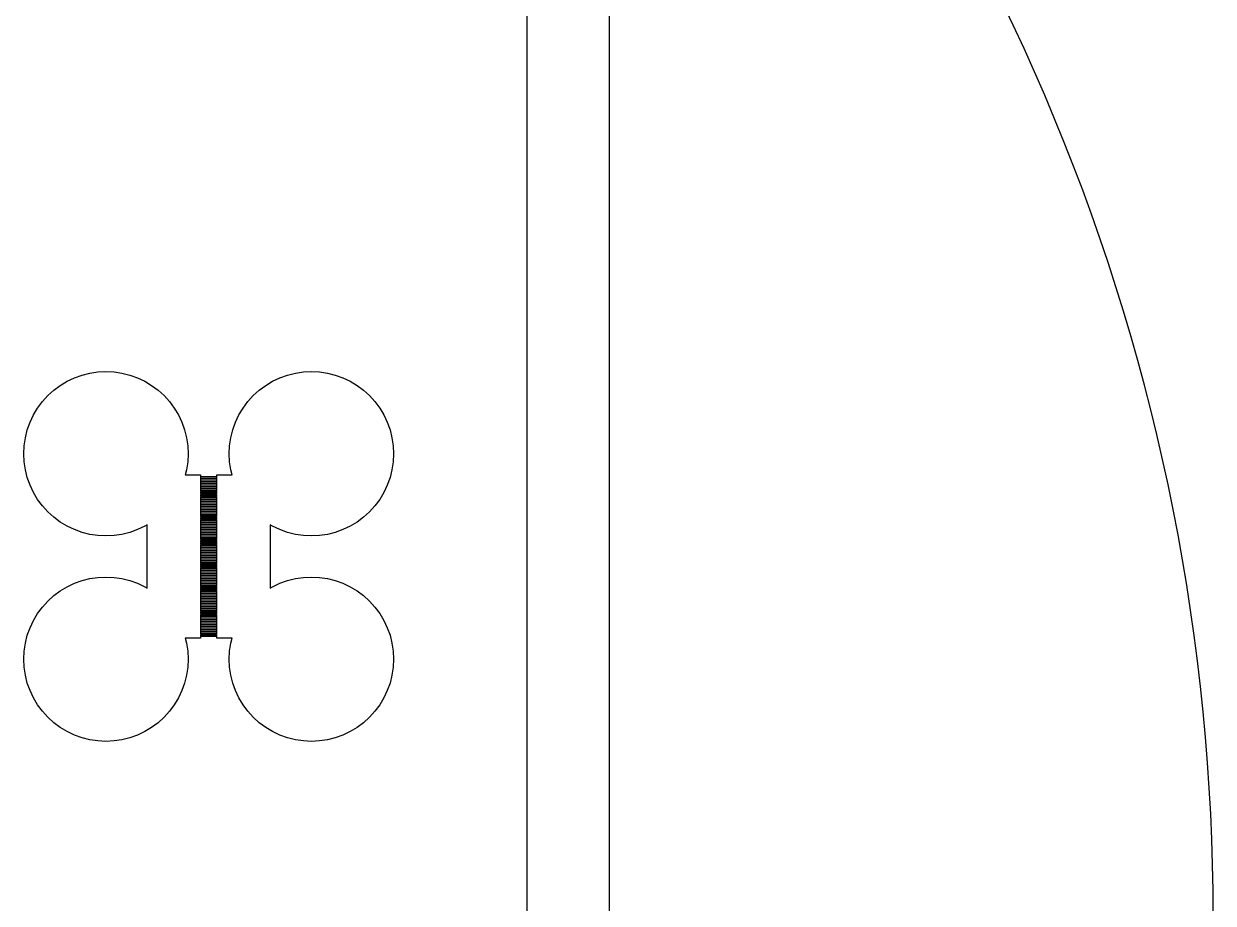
# Model space of a CAD drawing. Extents: x -18 to 83, y -18 to 83.
# Drawn here: x 54 to 82.95, y 32.56 to 53.96 of the extents above; entities that cross this region are included whole.
import ezdxf

# ---------------------------------------------------------------- set-up
doc = ezdxf.new("R2010")
doc.units = 0

msp = doc.modelspace()

# ---------------------------------------------------------------- linework, layer by layer
for p, q in [((68.25, 67.25), (68.25, -2.75)), ((66.25, -1.75), (66.25, 66.25)), ((78.0822, 53.927), (77.8128, 54.4878)), ((78.3448, 53.363), (78.0822, 53.927)), ((78.6004, 52.7957), (78.3448, 53.363)), ((78.8491, 52.2254), (78.6004, 52.7957)), ((79.0907, 51.652), (78.8491, 52.2254)), ((79.3253, 51.0758), (79.0907, 51.652)), ((79.5527, 50.4967), (79.3253, 51.0758)), ((79.7731, 49.9148), (79.5527, 50.4967)), ((79.9863, 49.3303), (79.7731, 49.9148)), ((80.1923, 48.7432), (79.9863, 49.3303)), ((80.3911, 48.1537), (80.1923, 48.7432)), ((80.5826, 47.5617), (80.3911, 48.1537)), ((80.7669, 46.9674), (80.5826, 47.5617)), ((80.9438, 46.3709), (80.7669, 46.9674)), ((81.1134, 45.7723), (80.9438, 46.3709)), ((81.2757, 45.1717), (81.1134, 45.7723)), ((55.4194, 45.4139), (55.6098, 45.4616)), ((55.6098, 45.4616), (55.804, 45.4904)), ((55.804, 45.4904), (56, 45.5)), ((56, 45.5), (56.196, 45.4904)), ((56.196, 45.4904), (56.3902, 45.4616)), ((56.3902, 45.4616), (56.5806, 45.4139)), ((60.4194, 45.4139), (60.6098, 45.4616)), ((60.6098, 45.4616), (60.804, 45.4904)), ((60.804, 45.4904), (61, 45.5)), ((61, 45.5), (61.196, 45.4904)), ((61.196, 45.4904), (61.3902, 45.4616)), ((61.3902, 45.4616), (61.5806, 45.4139)), ((54.7312, 45.046), (54.8889, 45.1629)), ((54.8889, 45.1629), (55.0572, 45.2638)), ((55.0572, 45.2638), (55.2346, 45.3477)), ((55.2346, 45.3477), (55.4194, 45.4139)), ((56.5806, 45.4139), (56.7654, 45.3477)), ((56.7654, 45.3477), (56.9428, 45.2638)), ((56.9428, 45.2638), (57.1111, 45.1629)), ((57.1111, 45.1629), (57.2688, 45.046)), ((59.7312, 45.046), (59.8889, 45.1629)), ((59.8889, 45.1629), (60.0572, 45.2638)), ((60.0572, 45.2638), (60.2346, 45.3477)), ((60.2346, 45.3477), (60.4194, 45.4139)), ((61.5806, 45.4139), (61.7654, 45.3477)), ((61.7654, 45.3477), (61.9428, 45.2638)), ((61.9428, 45.2638), (62.1111, 45.1629)), ((62.1111, 45.1629), (62.2688, 45.046)), ((81.4306, 44.5691), (81.2757, 45.1717)), ((54.454, 44.7688), (54.5858, 44.9142)), ((54.5858, 44.9142), (54.7312, 45.046)), ((57.2688, 45.046), (57.4142, 44.9142)), ((57.4142, 44.9142), (57.546, 44.7688)), ((59.454, 44.7688), (59.5858, 44.9142)), ((59.5858, 44.9142), (59.7312, 45.046)), ((62.2688, 45.046), (62.4142, 44.9142)), ((62.4142, 44.9142), (62.546, 44.7688)), ((54.2362, 44.4428), (54.3371, 44.6111)), ((54.3371, 44.6111), (54.454, 44.7688)), ((57.546, 44.7688), (57.6629, 44.6111)), ((57.6629, 44.6111), (57.7639, 44.4428)), ((59.2361, 44.4428), (59.3371, 44.6111)), ((59.3371, 44.6111), (59.454, 44.7688)), ((62.546, 44.7688), (62.6629, 44.6111)), ((62.6629, 44.6111), (62.7638, 44.4428)), ((54.1523, 44.2654), (54.2362, 44.4428)), ((57.7639, 44.4428), (57.8478, 44.2654)), ((59.1522, 44.2654), (59.2361, 44.4428)), ((62.7638, 44.4428), (62.8477, 44.2654)), ((81.578, 43.9646), (81.4306, 44.5691)), ((54.0384, 43.8902), (54.0861, 44.0806)), ((54.0861, 44.0806), (54.1523, 44.2654)), ((57.8478, 44.2654), (57.9139, 44.0806)), ((57.9139, 44.0806), (57.9616, 43.8902)), ((59.0384, 43.8902), (59.0861, 44.0806)), ((59.0861, 44.0806), (59.1522, 44.2654)), ((62.8477, 44.2654), (62.9139, 44.0806)), ((62.9139, 44.0806), (62.9616, 43.8902)), ((54.0096, 43.696), (54.0384, 43.8902)), ((57.9616, 43.8902), (57.9904, 43.696)), ((59.0096, 43.696), (59.0384, 43.8902)), ((62.9616, 43.8902), (62.9904, 43.696)), ((81.7181, 43.3584), (81.578, 43.9646)), ((54, 43.5), (54.0096, 43.696)), ((54.0096, 43.304), (54, 43.5)), ((57.9904, 43.696), (58, 43.5)), ((58, 43.5), (57.9904, 43.304)), ((59, 43.5), (59.0096, 43.696)), ((59.0096, 43.304), (59, 43.5)), ((62.9904, 43.696), (63, 43.5)), ((63, 43.5), (62.9904, 43.304)), ((54.0384, 43.1098), (54.0096, 43.304)), ((57.9904, 43.304), (57.9616, 43.1098)), ((59.0384, 43.1098), (59.0096, 43.304)), ((62.9904, 43.304), (62.9616, 43.1098)), ((81.8507, 42.7505), (81.7181, 43.3584)), ((54.0861, 42.9194), (54.0384, 43.1098)), ((54.1523, 42.7346), (54.0861, 42.9194)), ((57.9616, 43.1098), (57.9303, 42.985)), ((57.9303, 42.985), (58.3, 42.985)), ((58.3, 42.985), (58.3, 42.945)), ((58.3, 42.945), (58.7, 42.945)), ((58.7, 42.935), (58.3, 42.935)), ((58.3, 42.935), (58.3, 42.905)), ((58.3, 42.905), (58.7, 42.905)), ((58.7, 42.895), (58.3, 42.895)), ((58.3, 42.895), (58.3, 42.865)), ((58.3, 42.865), (58.7, 42.865)), ((58.7, 42.855), (58.3, 42.855)), ((58.3, 42.855), (58.3, 42.825)), ((58.7, 42.945), (58.7, 42.985)), ((58.7, 42.985), (59.0697, 42.985)), ((58.7, 42.905), (58.7, 42.935)), ((58.7, 42.865), (58.7, 42.895)), ((58.7, 42.825), (58.7, 42.855)), ((59.0697, 42.985), (59.0384, 43.1098)), ((62.9139, 42.9194), (62.8477, 42.7346)), ((62.9616, 43.1098), (62.9139, 42.9194)), ((54.2362, 42.5572), (54.1523, 42.7346)), ((54.3371, 42.3889), (54.2362, 42.5572)), ((58.3, 42.825), (58.7, 42.825)), ((58.7, 42.815), (58.3, 42.815)), ((58.3, 42.815), (58.3, 42.785)), ((58.3, 42.785), (58.7, 42.785)), ((58.7, 42.775), (58.3, 42.775)), ((58.3, 42.775), (58.3, 42.745)), ((58.3, 42.745), (58.7, 42.745)), ((58.7, 42.735), (58.3, 42.735)), ((58.3, 42.735), (58.3, 42.705)), ((58.3, 42.705), (58.7, 42.705)), ((58.7, 42.695), (58.3, 42.695)), ((58.3, 42.695), (58.3, 42.665)), ((58.3, 42.665), (58.7, 42.665)), ((58.7, 42.655), (58.3, 42.655)), ((58.3, 42.655), (58.3, 42.625)), ((58.3, 42.625), (58.7, 42.625)), ((58.7, 42.615), (58.3, 42.615)), ((58.3, 42.615), (58.3, 42.585)), ((58.3, 42.585), (58.7, 42.585)), ((58.7, 42.575), (58.3, 42.575)), ((58.3, 42.575), (58.3, 42.545)), ((58.7, 42.785), (58.7, 42.815)), ((58.7, 42.745), (58.7, 42.775)), ((58.7, 42.705), (58.7, 42.735)), ((58.7, 42.665), (58.7, 42.695)), ((58.7, 42.625), (58.7, 42.655)), ((58.7, 42.585), (58.7, 42.615)), ((58.7, 42.545), (58.7, 42.575)), ((62.7638, 42.5572), (62.6629, 42.3889)), ((62.8477, 42.7346), (62.7638, 42.5572)), ((81.9758, 42.1411), (81.8507, 42.7505)), ((54.454, 42.2312), (54.3371, 42.3889)), ((58.3, 42.545), (58.7, 42.545)), ((58.7, 42.535), (58.3, 42.535)), ((58.3, 42.535), (58.3, 42.505)), ((58.3, 42.505), (58.7, 42.505)), ((58.7, 42.495), (58.3, 42.495)), ((58.3, 42.495), (58.3, 42.465)), ((58.3, 42.465), (58.7, 42.465)), ((58.7, 42.455), (58.3, 42.455)), ((58.3, 42.455), (58.3, 42.425)), ((58.3, 42.425), (58.7, 42.425)), ((58.7, 42.415), (58.3, 42.415)), ((58.3, 42.415), (58.3, 42.385)), ((58.3, 42.385), (58.7, 42.385)), ((58.7, 42.375), (58.3, 42.375)), ((58.3, 42.375), (58.3, 42.345)), ((58.3, 42.345), (58.7, 42.345)), ((58.7, 42.335), (58.3, 42.335)), ((58.3, 42.335), (58.3, 42.305)), ((58.3, 42.305), (58.7, 42.305)), ((58.7, 42.295), (58.3, 42.295)), ((58.3, 42.295), (58.3, 42.265)), ((58.7, 42.505), (58.7, 42.535)), ((58.7, 42.465), (58.7, 42.495)), ((58.7, 42.425), (58.7, 42.455)), ((58.7, 42.385), (58.7, 42.415)), ((58.7, 42.345), (58.7, 42.375)), ((58.7, 42.305), (58.7, 42.335)), ((58.7, 42.265), (58.7, 42.295)), ((62.6629, 42.3889), (62.546, 42.2312)), ((54.5858, 42.0858), (54.454, 42.2312)), ((54.7312, 41.954), (54.5858, 42.0858)), ((58.3, 42.265), (58.7, 42.265)), ((58.7, 42.255), (58.3, 42.255)), ((58.3, 42.255), (58.3, 42.225)), ((58.3, 42.225), (58.7, 42.225)), ((58.7, 42.215), (58.3, 42.215)), ((58.3, 42.215), (58.3, 42.185)), ((58.3, 42.185), (58.7, 42.185)), ((58.7, 42.175), (58.3, 42.175)), ((58.3, 42.175), (58.3, 42.145)), ((58.3, 42.145), (58.7, 42.145)), ((58.7, 42.135), (58.3, 42.135)), ((58.3, 42.135), (58.3, 42.105)), ((58.3, 42.105), (58.7, 42.105)), ((58.7, 42.095), (58.3, 42.095)), ((58.3, 42.095), (58.3, 42.065)), ((58.3, 42.065), (58.7, 42.065)), ((58.7, 42.055), (58.3, 42.055)), ((58.3, 42.055), (58.3, 42.025)), ((58.3, 42.025), (58.7, 42.025)), ((58.7, 42.015), (58.3, 42.015)), ((58.3, 42.015), (58.3, 41.985)), ((58.3, 41.985), (58.7, 41.985)), ((58.7, 42.225), (58.7, 42.255)), ((58.7, 42.185), (58.7, 42.215)), ((58.7, 42.145), (58.7, 42.175)), ((58.7, 42.105), (58.7, 42.135)), ((58.7, 42.065), (58.7, 42.095)), ((58.7, 42.025), (58.7, 42.055)), ((58.7, 41.985), (58.7, 42.015)), ((62.4142, 42.0858), (62.2688, 41.954)), ((62.546, 42.2312), (62.4142, 42.0858)), ((82.0934, 41.5301), (81.9758, 42.1411)), ((54.8889, 41.8371), (54.7312, 41.954)), ((55.0572, 41.7361), (54.8889, 41.8371)), ((55.2346, 41.6522), (55.0572, 41.7361)), ((56.9428, 41.7361), (56.7654, 41.6522)), ((57, 41.7704), (56.9428, 41.7361)), ((57, 40.2296), (57, 41.7704)), ((58.7, 41.975), (58.3, 41.975)), ((58.3, 41.975), (58.3, 41.945)), ((58.3, 41.945), (58.7, 41.945)), ((58.7, 41.935), (58.3, 41.935)), ((58.3, 41.935), (58.3, 41.905)), ((58.3, 41.905), (58.7, 41.905)), ((58.7, 41.895), (58.3, 41.895)), ((58.3, 41.895), (58.3, 41.865)), ((58.3, 41.865), (58.7, 41.865)), ((58.7, 41.855), (58.3, 41.855)), ((58.3, 41.855), (58.3, 41.825)), ((58.3, 41.825), (58.7, 41.825)), ((58.7, 41.815), (58.3, 41.815)), ((58.3, 41.815), (58.3, 41.785)), ((58.3, 41.785), (58.7, 41.785)), ((58.7, 41.775), (58.3, 41.775)), ((58.3, 41.775), (58.3, 41.745)), ((58.3, 41.745), (58.7, 41.745)), ((58.7, 41.735), (58.3, 41.735)), ((58.3, 41.735), (58.3, 41.705)), ((58.3, 41.705), (58.7, 41.705)), ((58.7, 41.695), (58.3, 41.695)), ((58.3, 41.695), (58.3, 41.665)), ((58.7, 41.945), (58.7, 41.975)), ((58.7, 41.905), (58.7, 41.935)), ((58.7, 41.865), (58.7, 41.895)), ((58.7, 41.825), (58.7, 41.855)), ((58.7, 41.785), (58.7, 41.815)), ((58.7, 41.745), (58.7, 41.775)), ((58.7, 41.705), (58.7, 41.735)), ((58.7, 41.665), (58.7, 41.695)), ((60.0572, 41.7361), (60, 41.7704)), ((60, 41.7704), (60, 40.2296)), ((60.2346, 41.6522), (60.0572, 41.7361)), ((61.9428, 41.7361), (61.7654, 41.6522)), ((62.1111, 41.8371), (61.9428, 41.7361)), ((62.2688, 41.954), (62.1111, 41.8371)), ((55.4194, 41.5861), (55.2346, 41.6522)), ((55.6098, 41.5384), (55.4194, 41.5861)), ((55.804, 41.5096), (55.6098, 41.5384)), ((56, 41.5), (55.804, 41.5096)), ((56.196, 41.5096), (56, 41.5)), ((56.3902, 41.5384), (56.196, 41.5096)), ((56.5806, 41.5861), (56.3902, 41.5384)), ((56.7654, 41.6522), (56.5806, 41.5861)), ((58.3, 41.665), (58.7, 41.665)), ((58.7, 41.655), (58.3, 41.655)), ((58.3, 41.655), (58.3, 41.625)), ((58.3, 41.625), (58.7, 41.625)), ((58.7, 41.615), (58.3, 41.615)), ((58.3, 41.615), (58.3, 41.585)), ((58.3, 41.585), (58.7, 41.585)), ((58.7, 41.575), (58.3, 41.575)), ((58.3, 41.575), (58.3, 41.545)), ((58.3, 41.545), (58.7, 41.545)), ((58.7, 41.535), (58.3, 41.535)), ((58.3, 41.535), (58.3, 41.505)), ((58.3, 41.505), (58.7, 41.505)), ((58.7, 41.495), (58.3, 41.495)), ((58.3, 41.495), (58.3, 41.465)), ((58.3, 41.465), (58.7, 41.465)), ((58.7, 41.455), (58.3, 41.455)), ((58.3, 41.455), (58.3, 41.425)), ((58.3, 41.425), (58.7, 41.425)), ((58.7, 41.415), (58.3, 41.415)), ((58.3, 41.415), (58.3, 41.385)), ((58.7, 41.625), (58.7, 41.655)), ((58.7, 41.585), (58.7, 41.615)), ((58.7, 41.545), (58.7, 41.575)), ((58.7, 41.505), (58.7, 41.535)), ((58.7, 41.465), (58.7, 41.495)), ((58.7, 41.425), (58.7, 41.455)), ((58.7, 41.385), (58.7, 41.415)), ((60.4194, 41.5861), (60.2346, 41.6522)), ((60.6098, 41.5384), (60.4194, 41.5861)), ((60.804, 41.5096), (60.6098, 41.5384)), ((61, 41.5), (60.804, 41.5096)), ((61.196, 41.5096), (61, 41.5)), ((61.3902, 41.5384), (61.196, 41.5096)), ((61.5806, 41.5861), (61.3902, 41.5384)), ((61.7654, 41.6522), (61.5806, 41.5861)), ((82.2036, 40.9178), (82.0934, 41.5301)), ((58.3, 41.385), (58.7, 41.385)), ((58.7, 41.375), (58.3, 41.375)), ((58.3, 41.375), (58.3, 41.345)), ((58.3, 41.345), (58.7, 41.345)), ((58.7, 41.335), (58.3, 41.335)), ((58.3, 41.335), (58.3, 41.305)), ((58.3, 41.305), (58.7, 41.305)), ((58.7, 41.295), (58.3, 41.295)), ((58.3, 41.295), (58.3, 41.265)), ((58.3, 41.265), (58.7, 41.265)), ((58.7, 41.255), (58.3, 41.255)), ((58.3, 41.255), (58.3, 41.225)), ((58.3, 41.225), (58.7, 41.225)), ((58.7, 41.215), (58.3, 41.215)), ((58.3, 41.215), (58.3, 41.185)), ((58.3, 41.185), (58.7, 41.185)), ((58.7, 41.175), (58.3, 41.175)), ((58.3, 41.175), (58.3, 41.145)), ((58.3, 41.145), (58.7, 41.145)), ((58.7, 41.135), (58.3, 41.135)), ((58.3, 41.135), (58.3, 41.105)), ((58.7, 41.345), (58.7, 41.375)), ((58.7, 41.305), (58.7, 41.335)), ((58.7, 41.265), (58.7, 41.295)), ((58.7, 41.225), (58.7, 41.255)), ((58.7, 41.185), (58.7, 41.215)), ((58.7, 41.145), (58.7, 41.175)), ((58.7, 41.105), (58.7, 41.135)), ((58.3, 41.105), (58.7, 41.105)), ((58.7, 41.095), (58.3, 41.095)), ((58.3, 41.095), (58.3, 41.065)), ((58.3, 41.065), (58.7, 41.065)), ((58.7, 41.055), (58.3, 41.055)), ((58.3, 41.055), (58.3, 41.025)), ((58.3, 41.025), (58.7, 41.025)), ((58.7, 41.015), (58.3, 41.015)), ((58.3, 41.015), (58.3, 40.985)), ((58.3, 40.985), (58.7, 40.985)), ((58.7, 40.975), (58.3, 40.975)), ((58.3, 40.975), (58.3, 40.945)), ((58.3, 40.945), (58.7, 40.945)), ((58.7, 40.935), (58.3, 40.935)), ((58.3, 40.935), (58.3, 40.905)), ((58.3, 40.905), (58.7, 40.905)), ((58.7, 40.895), (58.3, 40.895)), ((58.3, 40.895), (58.3, 40.865)), ((58.3, 40.865), (58.7, 40.865)), ((58.7, 40.855), (58.3, 40.855)), ((58.3, 40.855), (58.3, 40.825)), ((58.3, 40.825), (58.7, 40.825)), ((58.7, 41.065), (58.7, 41.095)), ((58.7, 41.025), (58.7, 41.055)), ((58.7, 40.985), (58.7, 41.015)), ((58.7, 40.945), (58.7, 40.975)), ((58.7, 40.905), (58.7, 40.935)), ((58.7, 40.865), (58.7, 40.895)), ((58.7, 40.825), (58.7, 40.855)), ((82.3062, 40.3041), (82.2036, 40.9178)), ((58.7, 40.815), (58.3, 40.815)), ((58.3, 40.815), (58.3, 40.785)), ((58.3, 40.785), (58.7, 40.785)), ((58.7, 40.775), (58.3, 40.775)), ((58.3, 40.775), (58.3, 40.745)), ((58.3, 40.745), (58.7, 40.745)), ((58.7, 40.735), (58.3, 40.735)), ((58.3, 40.735), (58.3, 40.705)), ((58.3, 40.705), (58.7, 40.705)), ((58.7, 40.695), (58.3, 40.695)), ((58.3, 40.695), (58.3, 40.665)), ((58.3, 40.665), (58.7, 40.665)), ((58.7, 40.655), (58.3, 40.655)), ((58.3, 40.655), (58.3, 40.625)), ((58.3, 40.625), (58.7, 40.625)), ((58.7, 40.615), (58.3, 40.615)), ((58.3, 40.615), (58.3, 40.585)), ((58.3, 40.585), (58.7, 40.585)), ((58.7, 40.575), (58.3, 40.575)), ((58.3, 40.575), (58.3, 40.545)), ((58.3, 40.545), (58.7, 40.545)), ((58.7, 40.535), (58.3, 40.535)), ((58.3, 40.535), (58.3, 40.505)), ((58.7, 40.785), (58.7, 40.815)), ((58.7, 40.745), (58.7, 40.775)), ((58.7, 40.705), (58.7, 40.735)), ((58.7, 40.665), (58.7, 40.695)), ((58.7, 40.625), (58.7, 40.655)), ((58.7, 40.585), (58.7, 40.615)), ((58.7, 40.545), (58.7, 40.575)), ((58.7, 40.505), (58.7, 40.535)), ((54.8889, 40.1629), (55.0572, 40.2639)), ((55.0572, 40.2639), (55.2346, 40.3478)), ((55.2346, 40.3478), (55.4194, 40.4139)), ((55.4194, 40.4139), (55.6098, 40.4616)), ((55.6098, 40.4616), (55.804, 40.4904)), ((55.804, 40.4904), (56, 40.5)), ((56, 40.5), (56.196, 40.4904)), ((56.196, 40.4904), (56.3902, 40.4616)), ((56.3902, 40.4616), (56.5806, 40.4139)), ((56.5806, 40.4139), (56.7654, 40.3478)), ((56.7654, 40.3478), (56.9428, 40.2639)), ((56.9428, 40.2639), (57, 40.2296)), ((58.3, 40.505), (58.7, 40.505)), ((58.7, 40.495), (58.3, 40.495)), ((58.3, 40.495), (58.3, 40.465)), ((58.3, 40.465), (58.7, 40.465)), ((58.7, 40.455), (58.3, 40.455)), ((58.3, 40.455), (58.3, 40.425)), ((58.3, 40.425), (58.7, 40.425)), ((58.7, 40.415), (58.3, 40.415)), ((58.3, 40.415), (58.3, 40.385)), ((58.3, 40.385), (58.7, 40.385)), ((58.7, 40.375), (58.3, 40.375)), ((58.3, 40.375), (58.3, 40.345)), ((58.3, 40.345), (58.7, 40.345)), ((58.7, 40.335), (58.3, 40.335)), ((58.3, 40.335), (58.3, 40.305)), ((58.3, 40.305), (58.7, 40.305)), ((58.7, 40.295), (58.3, 40.295)), ((58.3, 40.295), (58.3, 40.265)), ((58.3, 40.265), (58.7, 40.265)), ((58.7, 40.255), (58.3, 40.255)), ((58.3, 40.255), (58.3, 40.225)), ((58.7, 40.465), (58.7, 40.495)), ((58.7, 40.425), (58.7, 40.455)), ((58.7, 40.385), (58.7, 40.415)), ((58.7, 40.345), (58.7, 40.375)), ((58.7, 40.305), (58.7, 40.335)), ((58.7, 40.265), (58.7, 40.295)), ((58.7, 40.225), (58.7, 40.255)), ((60, 40.2296), (60.0572, 40.2639)), ((60.0572, 40.2639), (60.2346, 40.3478)), ((60.2346, 40.3478), (60.4194, 40.4139)), ((60.4194, 40.4139), (60.6098, 40.4616)), ((60.6098, 40.4616), (60.804, 40.4904)), ((60.804, 40.4904), (61, 40.5)), ((61, 40.5), (61.196, 40.4904)), ((61.196, 40.4904), (61.3902, 40.4616)), ((61.3902, 40.4616), (61.5806, 40.4139)), ((61.5806, 40.4139), (61.7654, 40.3478)), ((61.7654, 40.3478), (61.9428, 40.2639)), ((61.9428, 40.2639), (62.1111, 40.1629)), ((82.4012, 39.6892), (82.3062, 40.3041)), ((54.5858, 39.9142), (54.7312, 40.046)), ((54.7312, 40.046), (54.8889, 40.1629)), ((58.3, 40.225), (58.7, 40.225)), ((58.7, 40.215), (58.3, 40.215)), ((58.3, 40.215), (58.3, 40.185)), ((58.3, 40.185), (58.7, 40.185)), ((58.7, 40.175), (58.3, 40.175)), ((58.3, 40.175), (58.3, 40.145)), ((58.3, 40.145), (58.7, 40.145)), ((58.7, 40.135), (58.3, 40.135)), ((58.3, 40.135), (58.3, 40.105)), ((58.3, 40.105), (58.7, 40.105)), ((58.7, 40.095), (58.3, 40.095)), ((58.3, 40.095), (58.3, 40.065)), ((58.3, 40.065), (58.7, 40.065)), ((58.7, 40.055), (58.3, 40.055)), ((58.3, 40.055), (58.3, 40.025)), ((58.3, 40.025), (58.7, 40.025)), ((58.7, 40.015), (58.3, 40.015)), ((58.3, 40.015), (58.3, 39.985)), ((58.3, 39.985), (58.7, 39.985)), ((58.7, 39.975), (58.3, 39.975)), ((58.3, 39.975), (58.3, 39.945)), ((58.7, 40.185), (58.7, 40.215)), ((58.7, 40.145), (58.7, 40.175)), ((58.7, 40.105), (58.7, 40.135)), ((58.7, 40.065), (58.7, 40.095)), ((58.7, 40.025), (58.7, 40.055)), ((58.7, 39.985), (58.7, 40.015)), ((58.7, 39.945), (58.7, 39.975)), ((62.1111, 40.1629), (62.2688, 40.046)), ((62.2688, 40.046), (62.4142, 39.9142)), ((54.3371, 39.6111), (54.454, 39.7688)), ((54.454, 39.7688), (54.5858, 39.9142)), ((58.3, 39.945), (58.7, 39.945)), ((58.7, 39.935), (58.3, 39.935)), ((58.3, 39.935), (58.3, 39.905)), ((58.3, 39.905), (58.7, 39.905)), ((58.7, 39.895), (58.3, 39.895)), ((58.3, 39.895), (58.3, 39.865)), ((58.3, 39.865), (58.7, 39.865)), ((58.7, 39.855), (58.3, 39.855)), ((58.3, 39.855), (58.3, 39.825)), ((58.3, 39.825), (58.7, 39.825)), ((58.7, 39.815), (58.3, 39.815)), ((58.3, 39.815), (58.3, 39.785)), ((58.3, 39.785), (58.7, 39.785)), ((58.7, 39.775), (58.3, 39.775)), ((58.3, 39.775), (58.3, 39.745)), ((58.3, 39.745), (58.7, 39.745)), ((58.7, 39.735), (58.3, 39.735)), ((58.3, 39.735), (58.3, 39.705)), ((58.3, 39.705), (58.7, 39.705)), ((58.7, 39.695), (58.3, 39.695)), ((58.3, 39.695), (58.3, 39.665)), ((58.3, 39.665), (58.7, 39.665)), ((58.7, 39.905), (58.7, 39.935)), ((58.7, 39.865), (58.7, 39.895)), ((58.7, 39.825), (58.7, 39.855)), ((58.7, 39.785), (58.7, 39.815)), ((58.7, 39.745), (58.7, 39.775)), ((58.7, 39.705), (58.7, 39.735)), ((58.7, 39.665), (58.7, 39.695)), ((62.4142, 39.9142), (62.546, 39.7688)), ((62.546, 39.7688), (62.6629, 39.6111)), ((82.4888, 39.0732), (82.4012, 39.6892)), ((54.1523, 39.2654), (54.2362, 39.4428)), ((54.2362, 39.4428), (54.3371, 39.6111)), ((58.7, 39.655), (58.3, 39.655)), ((58.3, 39.655), (58.3, 39.625)), ((58.3, 39.625), (58.7, 39.625)), ((58.7, 39.615), (58.3, 39.615)), ((58.3, 39.615), (58.3, 39.585)), ((58.3, 39.585), (58.7, 39.585)), ((58.7, 39.575), (58.3, 39.575)), ((58.3, 39.575), (58.3, 39.545)), ((58.3, 39.545), (58.7, 39.545)), ((58.7, 39.535), (58.3, 39.535)), ((58.3, 39.535), (58.3, 39.505)), ((58.3, 39.505), (58.7, 39.505)), ((58.7, 39.495), (58.3, 39.495)), ((58.3, 39.495), (58.3, 39.465)), ((58.3, 39.465), (58.7, 39.465)), ((58.7, 39.455), (58.3, 39.455)), ((58.3, 39.455), (58.3, 39.425)), ((58.3, 39.425), (58.7, 39.425)), ((58.7, 39.415), (58.3, 39.415)), ((58.3, 39.415), (58.3, 39.385)), ((58.3, 39.385), (58.7, 39.385)), ((58.7, 39.375), (58.3, 39.375)), ((58.3, 39.375), (58.3, 39.345)), ((58.7, 39.625), (58.7, 39.655)), ((58.7, 39.585), (58.7, 39.615)), ((58.7, 39.545), (58.7, 39.575)), ((58.7, 39.505), (58.7, 39.535)), ((58.7, 39.465), (58.7, 39.495)), ((58.7, 39.425), (58.7, 39.455)), ((58.7, 39.385), (58.7, 39.415)), ((58.7, 39.345), (58.7, 39.375)), ((62.6629, 39.6111), (62.7638, 39.4428)), ((62.7638, 39.4428), (62.8477, 39.2654)), ((54.0861, 39.0806), (54.1523, 39.2654)), ((58.3, 39.345), (58.7, 39.345)), ((58.7, 39.335), (58.3, 39.335)), ((58.3, 39.335), (58.3, 39.305)), ((58.3, 39.305), (58.7, 39.305)), ((58.7, 39.295), (58.3, 39.295)), ((58.3, 39.295), (58.3, 39.265)), ((58.3, 39.265), (58.7, 39.265)), ((58.7, 39.255), (58.3, 39.255)), ((58.3, 39.255), (58.3, 39.225)), ((58.3, 39.225), (58.7, 39.225)), ((58.7, 39.215), (58.3, 39.215)), ((58.3, 39.215), (58.3, 39.185)), ((58.3, 39.185), (58.7, 39.185)), ((58.7, 39.175), (58.3, 39.175)), ((58.3, 39.175), (58.3, 39.145)), ((58.3, 39.145), (58.7, 39.145)), ((58.7, 39.135), (58.3, 39.135)), ((58.3, 39.135), (58.3, 39.105)), ((58.3, 39.105), (58.7, 39.105)), ((58.7, 39.095), (58.3, 39.095)), ((58.3, 39.095), (58.3, 39.065)), ((58.7, 39.305), (58.7, 39.335)), ((58.7, 39.265), (58.7, 39.295)), ((58.7, 39.225), (58.7, 39.255)), ((58.7, 39.185), (58.7, 39.215)), ((58.7, 39.145), (58.7, 39.175)), ((58.7, 39.105), (58.7, 39.135)), ((58.7, 39.065), (58.7, 39.095)), ((62.8477, 39.2654), (62.9139, 39.0806)), ((54.0096, 38.696), (54.0384, 38.8902)), ((54.0384, 38.8902), (54.0861, 39.0806)), ((58.3, 39.015), (57.9303, 39.015)), ((57.9303, 39.015), (57.9616, 38.8902)), ((57.9616, 38.8902), (57.9904, 38.696)), ((58.3, 39.065), (58.7, 39.065)), ((58.7, 39.055), (58.3, 39.055)), ((58.3, 39.055), (58.3, 39.015)), ((58.7, 39.015), (58.7, 39.055)), ((59.0697, 39.015), (58.7, 39.015)), ((59.0096, 38.696), (59.0384, 38.8902)), ((59.0384, 38.8902), (59.0697, 39.015)), ((62.9139, 39.0806), (62.9616, 38.8902)), ((62.9616, 38.8902), (62.9904, 38.696)), ((82.5687, 38.4562), (82.4888, 39.0732)), ((54, 38.5), (54.0096, 38.696)), ((57.9904, 38.696), (58, 38.5)), ((59, 38.5), (59.0096, 38.696)), ((62.9904, 38.696), (63, 38.5)), ((54.0096, 38.304), (54, 38.5)), ((54.0384, 38.1098), (54.0096, 38.304)), ((57.9904, 38.304), (57.9616, 38.1098)), ((58, 38.5), (57.9904, 38.304)), ((59.0096, 38.304), (59, 38.5)), ((59.0384, 38.1098), (59.0096, 38.304)), ((62.9904, 38.304), (62.9616, 38.1098)), ((63, 38.5), (62.9904, 38.304)), ((82.6411, 37.8383), (82.5687, 38.4562)), ((54.0861, 37.9194), (54.0384, 38.1098)), ((57.9616, 38.1098), (57.9139, 37.9194)), ((59.0861, 37.9194), (59.0384, 38.1098)), ((62.9616, 38.1098), (62.9139, 37.9194)), ((54.1523, 37.7346), (54.0861, 37.9194)), ((54.2362, 37.5572), (54.1523, 37.7346)), ((57.8478, 37.7346), (57.7639, 37.5572)), ((57.9139, 37.9194), (57.8478, 37.7346)), ((59.1522, 37.7346), (59.0861, 37.9194)), ((59.2361, 37.5572), (59.1522, 37.7346)), ((62.8477, 37.7346), (62.7638, 37.5572)), ((62.9139, 37.9194), (62.8477, 37.7346)), ((82.7059, 37.2195), (82.6411, 37.8383)), ((54.3371, 37.3889), (54.2362, 37.5572)), ((54.454, 37.2312), (54.3371, 37.3889)), ((57.6629, 37.3889), (57.546, 37.2312)), ((57.7639, 37.5572), (57.6629, 37.3889)), ((59.3371, 37.3889), (59.2361, 37.5572)), ((59.454, 37.2312), (59.3371, 37.3889)), ((62.6629, 37.3889), (62.546, 37.2312)), ((62.7638, 37.5572), (62.6629, 37.3889)), ((54.5858, 37.0858), (54.454, 37.2312)), ((54.7312, 36.954), (54.5858, 37.0858)), ((57.4142, 37.0858), (57.2688, 36.954)), ((57.546, 37.2312), (57.4142, 37.0858)), ((59.5858, 37.0858), (59.454, 37.2312)), ((59.7312, 36.954), (59.5858, 37.0858)), ((62.4142, 37.0858), (62.2688, 36.954)), ((62.546, 37.2312), (62.4142, 37.0858)), ((82.763, 36.5999), (82.7059, 37.2195)), ((54.8889, 36.8371), (54.7312, 36.954)), ((55.0572, 36.7362), (54.8889, 36.8371)), ((57.1111, 36.8371), (56.9428, 36.7362)), ((57.2688, 36.954), (57.1111, 36.8371)), ((59.8889, 36.8371), (59.7312, 36.954)), ((60.0572, 36.7362), (59.8889, 36.8371)), ((62.1111, 36.8371), (61.9428, 36.7362)), ((62.2688, 36.954), (62.1111, 36.8371)), ((55.2346, 36.6523), (55.0572, 36.7362)), ((55.4194, 36.5861), (55.2346, 36.6523)), ((55.6098, 36.5384), (55.4194, 36.5861)), ((55.804, 36.5096), (55.6098, 36.5384)), ((56, 36.5), (55.804, 36.5096)), ((56.196, 36.5096), (56, 36.5)), ((56.3902, 36.5384), (56.196, 36.5096)), ((56.5806, 36.5861), (56.3902, 36.5384)), ((56.7654, 36.6523), (56.5806, 36.5861)), ((56.9428, 36.7362), (56.7654, 36.6523)), ((60.2346, 36.6523), (60.0572, 36.7362)), ((60.4194, 36.5861), (60.2346, 36.6523)), ((60.6098, 36.5384), (60.4194, 36.5861)), ((60.804, 36.5096), (60.6098, 36.5384)), ((61, 36.5), (60.804, 36.5096)), ((61.196, 36.5096), (61, 36.5)), ((61.3902, 36.5384), (61.196, 36.5096)), ((61.5806, 36.5861), (61.3902, 36.5384)), ((61.7654, 36.6523), (61.5806, 36.5861)), ((61.9428, 36.7362), (61.7654, 36.6523)), ((82.8126, 35.9797), (82.763, 36.5999)), ((82.8546, 35.3589), (82.8126, 35.9797)), ((82.8889, 34.7377), (82.8546, 35.3589)), ((82.9156, 34.1161), (82.8889, 34.7377)), ((82.9347, 33.4942), (82.9156, 34.1161)), ((82.9462, 32.8722), (82.9347, 33.4942)), ((82.95, 32.25), (82.9462, 32.8722))]:
    msp.add_line(p, q)

doc.saveas('drawing.dxf')
